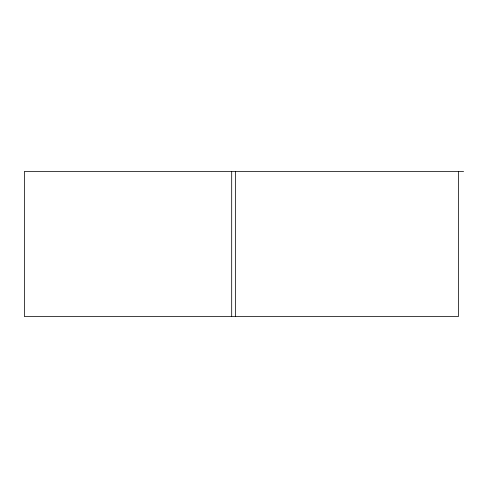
<?xml version="1.0" encoding="UTF-8"?>
<svg xmlns="http://www.w3.org/2000/svg" width="488" height="488" viewBox="0 0 488 488"><rect width="100%" height="100%" fill="white"/><g stroke="black" fill="none" stroke-linecap="round" stroke-linejoin="round"><path stroke-width="0.73" d="M463.6 171.447L24.4 171.447L24.4 316.553L458.415 316.553L458.415 171.447M235.576 171.447L235.576 316.553M231.69 171.447L231.69 316.553"/></g></svg>
